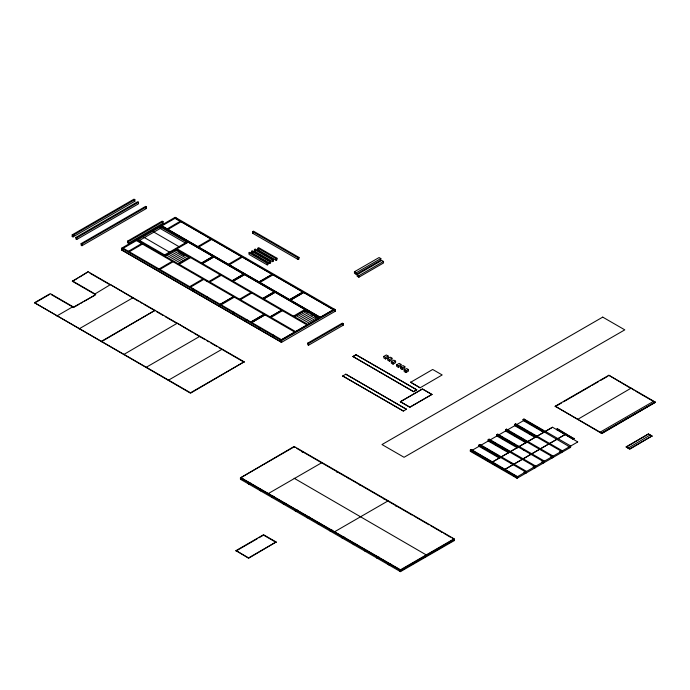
<?xml version="1.0" encoding="UTF-8"?>
<svg xmlns="http://www.w3.org/2000/svg" width="690" height="690" viewBox="0 0 690 690"><rect width="100%" height="100%" fill="white"/><g stroke="black" fill="none" stroke-linecap="round" stroke-linejoin="round"><path stroke-width="1.03" d="M72.2 234.833L133.998 199.151L134.843 199.634L134.843 201.239L73.037 236.92L72.2 236.437L72.2 234.833L73.037 235.316L134.843 199.634M72.2 236.437L74.046 235.376M75.865 237.42L137.672 201.739L138.509 202.222L138.509 203.826L76.711 239.508L75.865 239.025L75.865 237.42L76.711 237.903L138.509 202.222M81.118 243.613L145.659 206.353L146.496 206.836L146.496 208.44L81.963 245.709L81.118 245.217L81.118 243.613L81.963 244.096L146.496 206.836M127.547 241.129L162.193 221.119L163.038 221.602L163.038 223.215L128.383 243.216L127.547 242.733L127.547 241.129L128.383 241.612L163.038 221.602M334.357 310.793L335.193 311.276L281.555 342.344L121.535 249.953L121.535 248.245L175.165 217.281L335.193 309.672L335.193 311.38M176.01 217.764L122.371 248.728L122.371 250.332M139.018 240.724L161.21 227.907M34.5 302.72L50.284 293.612L73.588 307.067L95.66 294.734L72.355 281.279L88.139 271.757L244.148 361.827L190.509 393.205L34.5 302.72L190.509 392.791L244.148 361.827M35.431 302.599L49.352 294.552M72.355 281.279L77.927 278.061M79.781 276.992L88.139 271.757M128.375 251.307L141.614 243.579M180.332 221.231L167.092 228.951L161.926 225.966M129.211 251.79L142.459 244.062M181.168 221.714L167.929 229.434L197.728 246.641L210.968 238.921M51.207 294.552L73.588 307.473L79.109 304.29M80.946 303.229L82.791 302.168M84.629 301.107L94.746 295.268M163.797 255.395L187.551 241.681M164.643 255.956L188.387 242.164M159.011 268.988L172.258 261.269M159.847 269.48L173.095 261.752M178.279 263.83L189.716 257.154M179.098 264.33L190.552 257.637M252.6 231.616L253.437 231.133L298.994 257.43L298.994 259.035L298.158 259.518L252.6 233.22L252.6 231.616L298.158 257.913L298.994 257.43M252.6 233.22L253.437 232.737M201.566 263.002L213.02 256.387M201.566 263.08L213.046 256.456L188.413 242.233M202.403 263.485L213.866 256.87L243.656 274.154L232.202 280.77L243.656 274.077M202.403 263.563L213.866 256.947M189.647 286.678L202.895 278.958M241.604 256.602L228.364 264.33L198.565 247.124L211.813 239.404L241.604 256.68M251.583 251.255L252.419 250.772L270.653 261.294L270.653 262.899L269.816 263.382L251.583 252.859L251.583 251.255L269.816 261.777L270.653 261.294M254.412 249.513L255.257 249.03L273.481 259.552L273.481 261.156L272.645 261.639L254.412 251.117L254.412 249.513L272.645 260.035L273.481 259.552M249.021 252.781L249.858 252.298L268.091 262.821L268.091 264.425L267.246 264.908L249.021 254.386L249.021 252.781L267.246 263.304L268.091 262.821M190.483 287.161L203.731 279.441M257.913 248.193L258.75 247.71L276.983 258.233L276.983 259.837L276.138 260.32L257.913 249.797L257.913 248.193L276.138 258.716L276.983 258.233M254.412 251.117L255.257 250.634M251.583 252.859L252.419 252.376M257.913 249.797L258.75 249.314M101.378 341.748L154.974 310.345L155.017 310.776L143.874 304.342M101.378 341.334L155.017 310.371M193.269 288.696L192.432 289.179L192.432 290.783L193.269 290.3M206.508 281.046L207.354 280.563M218.825 273.939L219.67 273.456M231.141 266.823L231.987 266.34M245.226 258.698L246.063 258.207M208.898 281.529L220.352 274.844M209.734 282.012L221.188 275.327M233.039 281.175L244.502 274.56L274.292 291.844L262.838 298.451L274.292 291.767M233.039 281.253L244.502 274.637M207.354 296.821L206.508 297.304L206.508 298.917M220.283 304.29L233.531 296.648M259 281.943L272.24 274.292M220.283 304.368L233.531 296.717M220.593 304.471L219.756 304.954L219.756 306.558M221.128 304.851L234.367 297.131M239.534 299.219L250.988 292.526M240.37 299.702L251.824 293.017M233.841 312.113L232.996 312.596L232.996 314.209M263.684 298.865L275.137 292.25L304.937 309.525M263.684 298.943L275.137 292.327M247.08 319.763L246.244 320.246L246.244 321.851M250.919 321.98L264.166 314.329L250.919 322.058M289.636 299.624L302.884 291.982M251.764 322.463L265.003 314.821M290.473 300.115L303.721 292.465L333.52 309.741L320.272 317.391L290.473 300.185L303.721 292.543M251.764 322.541L265.003 314.89M281.623 310.215L270.17 316.831L281.623 310.293M271.006 317.391L282.46 310.698M354.436 271.765L379.069 257.543L380.837 258.56L380.837 260.087L356.204 274.31L354.436 273.292L354.436 271.765L356.204 272.783L380.837 258.56M260.328 327.405L259.483 327.888L259.483 329.501M357.11 274.663L381.743 260.44L383.511 261.467L383.511 262.994L358.878 277.216L357.11 276.198L357.11 274.663L358.878 275.69L383.511 261.467M293.474 316.141L304.937 309.456M294.32 316.546L305.774 309.939L305.774 311.544L304.937 311.061M294.32 316.624L304.911 310.509L318.556 318.383L307.956 324.498L176.933 248.78M273.568 335.055L272.731 335.538L272.731 337.143M334.357 309.18L280.718 340.153L280.718 341.757L281.555 341.274M121.535 248.245L281.555 340.636L335.193 309.672M307.706 343.137L342.361 323.136L343.197 323.619L343.197 325.223L308.542 345.233L307.706 344.75L307.706 343.137L308.542 343.629L343.197 323.619M352.935 356.497L356.023 354.712L416.726 389.755L413.629 391.644L352.935 356.497L413.629 391.748L416.726 389.755M352.935 356.601L356.023 354.815L416.726 389.859M342.689 376.059L345.776 374.178L406.479 409.317L345.776 374.178M383.812 356.411L386.331 354.962L388.099 355.98L388.099 357.515L385.581 358.964L383.812 357.946L383.812 356.411L385.581 357.437L388.099 355.98M387.677 358.61L390.195 357.153L391.963 358.179L391.963 359.706L389.445 361.155L387.677 360.137L387.677 358.61L389.445 359.628L391.963 358.179M391.308 361.603L393.826 360.146L395.594 361.163L395.594 362.699L393.076 364.148L391.308 363.13L391.308 361.603L393.076 362.621L395.594 361.163M396.672 364.812L399.191 363.363L400.959 364.38L400.959 365.907L398.44 367.365L396.672 366.347L396.672 364.812L398.44 365.838L400.959 364.38M400.536 367.011L403.055 365.553L404.823 366.58L404.823 368.106L402.305 369.555L400.536 368.538L400.536 367.011L402.305 368.029L404.823 366.58M404.176 370.004L406.686 368.546L408.454 369.564L408.454 371.099L405.936 372.548L404.176 371.531L404.176 370.004L405.936 371.022L408.454 369.564M240.508 477.842L294.138 446.464L454.098 538.821L454.098 540.675L400.467 571.648L240.439 479.257L240.439 477.799L400.467 570.19M262.7 465.026L240.439 477.903L400.467 570.294L454.098 539.226L452.235 538.148M263.373 464.663L294.138 446.87M242.837 478.506L240.991 479.576L240.991 478.679M410.61 382.32L432.69 369.478L442.178 374.955L420.106 387.806L410.61 382.217L420.106 387.806M250.806 483.104L248.961 484.173L248.961 482.819M400.364 401.684L422.444 388.936L431.931 394.421L409.86 407.264L400.364 401.684L409.86 407.16L431.931 394.421M400.364 401.787L422.444 389.039L431.931 394.525M406.479 409.222L403.383 411.102L342.689 375.955L403.383 410.998M273.568 496.248L271.713 497.309L271.713 496.421M274.12 496.559L272.265 497.628L272.265 496.283M285.772 503.295L283.926 504.356L283.926 503.01M297.424 510.022L295.579 511.092L295.579 509.738M236.014 550.611L263.546 534.716L276.121 541.986L248.598 558.279L236.014 550.611L248.598 557.874L276.121 541.986M236.014 551.017L257.12 538.838M258.957 537.777L263.546 535.13L276.121 542.392M309.077 516.75L307.231 517.819L307.231 516.465M320.738 523.477L318.884 524.547L318.884 523.192M543.625 431.845L523.098 419.529L523.977 419.02L570.639 445.956L570.639 447.31L517.008 478.274L470.347 451.338L470.347 449.984L471.227 449.475L517.888 476.876L517.008 477.385L470.347 450.441L471.227 449.932L490.823 461.248M499.551 458.186L479.015 446.327L479.015 444.981L479.904 444.472L526.565 471.408L525.677 472.374M508.746 452.873L488.209 441.022L488.209 439.668L489.098 439.159L535.759 466.104L534.871 467.07M517.414 447.87L496.886 436.011L496.886 434.666L497.766 434.148L544.427 461.093L543.548 462.059M526.091 442.859L505.563 431.009L505.563 429.654L506.443 429.146L553.104 456.081L552.224 457.056M535.285 437.546L514.757 425.696L514.757 424.341L515.637 423.832L562.298 450.777L561.418 451.743M481.767 446.007L479.904 444.929L479.015 445.438L500.483 457.832M503.286 437.796L497.766 434.614L496.886 435.123L518.354 447.517M524.65 429.499L515.637 424.298L514.757 424.807L536.216 437.193M523.098 419.986L523.977 419.477L543.582 430.793M332.39 530.205L330.536 531.274L330.536 529.92M470.347 451.338L515.309 425.376L517.379 426.575M516.172 424.876L523.977 420.374L523.977 419.02M555.2 406.229L608.839 375.257L655.5 402.201L601.861 433.57L555.2 406.229L601.861 433.165L655.5 402.201M555.2 406.634L561.677 402.9M563.523 401.83L590.347 386.348M592.192 385.279L598.67 381.536M600.516 380.475L607.916 376.197M344.043 536.932L342.197 538.002L342.197 536.648M491.841 462.395L552.543 427.248L577.702 441.885M355.143 543.341L353.297 544.41L353.297 543.522M355.695 543.66L353.849 544.729L353.849 543.384M556.589 429.232L557.468 428.723L574.063 438.762L573.183 439.271L556.589 429.232L556.589 429.689L557.468 429.18L563.92 432.906M523.546 450.053L524.434 449.544M510.712 463.275L511.601 462.766M367.356 550.387L365.502 551.457L365.502 550.111M573.183 438.814L574.063 438.305M379.008 557.123L377.154 558.184L377.154 556.839M570.639 446.421L569.759 446.93L523.098 419.529M626.166 418.778L628.021 417.709M390.661 563.851L388.815 564.92L388.815 563.566M240.508 477.428L400.467 569.785L454.098 538.821M401.761 570.259L399.915 571.329L399.915 570.432M403.615 569.19L405.461 568.12M408.238 566.525L410.084 565.455M411.939 564.386L413.784 563.316M423.953 557.442L426.731 555.847M432.276 552.638L434.131 551.569M436.908 549.973L442.454 546.765M448.923 543.03L450.777 541.961M626.192 446.801L648.488 433.932L652.016 435.968L629.72 449.25L626.192 446.801L629.72 448.845L652.016 435.968M626.192 447.215L648.488 433.932M650.247 434.95L627.96 448.233M630.203 388.004L608.839 375.257M633.92 390.143L631.134 388.134L577.495 419.503M635.775 391.221L655.5 402.606M650.247 435.356L652.016 436.382M565.766 433.976L567.611 435.036M569.457 436.097L574.063 438.762M175.165 218.247L333.52 309.672M175.165 218.325L180.332 221.309M181.168 221.792L210.968 238.99M543.962 432.544L523.425 420.684L523.425 419.796M568.224 446.551L570.087 447.629L570.087 446.741M133.998 200.756L134.843 201.239M145.659 207.957L146.496 208.44M526.453 430.543L528.255 431.578M530.058 432.621L531.861 433.665M533.663 434.7L536.363 436.261M342.361 324.74L343.197 325.223M514.757 424.341L561.418 451.286L561.418 452.64L559.547 451.562M519.975 428.076L521.838 429.146M528.368 432.923L530.239 434.001M162.193 222.732L163.038 223.215M161.926 225.897L320.272 317.314M161.063 226.389L319.436 317.797M186.714 242.164L160.227 226.872L160.227 228.476L185.8 243.242M306.42 311.889L308.283 312.967M311.069 314.58L312.932 315.649M314.787 316.719L317.572 318.332M303.143 311.526L316.788 319.401M509.246 431.216L511.109 432.294M512.972 433.372L515.775 434.993M517.638 436.071L524.176 439.841M526.039 440.919L527.91 441.997M505.563 429.654L552.224 456.59L552.224 457.944L550.353 456.866M527.022 442.506L505.563 430.112L506.443 429.146M301.383 312.553L315.02 320.427M513.576 434.993L515.447 436.071M517.31 437.149L520.113 438.771M299.615 313.571L313.251 321.445M297.847 314.588L311.492 322.463M153.094 231.624L179.15 246.77M296.079 315.606L309.724 323.481M505.123 438.857L506.96 439.918M508.806 440.979L511.557 442.575M513.403 443.636L515.24 444.696M517.077 445.757L518.914 446.818M496.886 434.666L543.548 461.601L543.548 462.956L541.684 461.877M502.104 438.392L507.702 441.617M175.234 249.84L188.879 257.715M178.883 252.48L184.454 255.697M173.466 250.858L187.111 258.733M171.707 251.876L185.343 259.751M143.606 237.11L169.654 252.247M169.938 252.894L183.575 260.768M168.17 253.92L181.815 261.795M490.029 440.16L496.559 443.929M498.43 445.007L509.625 451.476M488.209 439.668L534.871 466.613L534.871 467.958L533.008 466.88M509.677 452.519L488.209 440.125L489.098 439.159M489.693 441.238L491.565 442.316M494.359 443.937L496.231 445.016M502.76 448.785L504.632 449.863M166.402 254.938L180.047 262.812M138.155 239.62L164.643 254.912M137.293 240.111L295.639 331.614L307.119 324.99L176.097 249.263L176.097 250.867M136.456 240.603L294.803 332.097L281.555 339.747L123.208 248.245M483.63 447.077L490.159 450.846M492.022 451.924L493.885 453.002M495.748 454.08L498.542 455.693M479.015 444.981L525.677 471.917L525.677 473.271L523.814 472.193M483.302 448.164L485.165 449.242M496.369 455.711L498.232 456.789M470.347 449.984L517.008 476.928L577.702 441.98M471.831 451.553L473.694 452.631M476.497 454.253L478.36 455.331M484.898 459.1L490.495 462.334M492.358 463.413L495.161 465.026M500.759 468.26L503.562 469.873M513.826 475.807L516.62 477.42M121.535 249.849L281.555 342.24M89.993 273.24L109.503 284.496M138.293 301.125L110.426 284.625L94.651 294.147M140.156 302.194L142.011 303.272M156.828 311.828L163.332 315.58M165.186 316.65L176.338 323.084M192.131 332.201L177.27 323.213L123.631 354.591M193.985 333.279L205.128 339.713M206.991 340.782L208.846 341.861M210.709 342.93L217.203 346.682M219.066 347.76L221.852 349.364L168.213 380.328M222.784 349.899L244.148 362.233M72.355 280.865L95.66 294.328M294.078 446.939L294.958 447.448M296.864 448.448L345.25 476.48M345.914 476.764L412.232 515.154M414 516.068L428.982 524.823M430.784 525.763L442.005 532.344M443.843 533.301L450.38 537.182M336.677 471.995L337.557 472.503L337.557 472.038M453.546 539.468L454.098 539.787L400.467 570.751L399.579 569.785M453.546 540.356L454.098 540.675M294.138 478.248L426.575 555.114M240.439 478.36L241.319 478.869L241.319 478.411M248.961 483.285L248.072 482.31M260.613 490.012L259.733 489.038M272.265 496.74L271.386 495.774M283.926 503.467L283.038 502.501M295.579 510.195L294.69 509.229M307.231 516.922L306.351 515.956M318.884 523.65L318.004 522.684M330.536 530.377L329.656 529.411M342.197 537.113L341.309 536.139M353.849 543.841L352.961 542.866M365.502 550.568L364.622 549.602M377.154 557.296L376.274 556.33M388.815 564.023L387.927 563.057M654.836 402.227L601.206 433.191M653.421 401.408L599.791 432.371M561.971 451.424L561.971 452.321M557.468 428.723L557.468 429.18M552.776 456.737L552.776 457.625M552.543 427.248L491.841 462.3L517.008 476.825L517.008 478.274M544.1 461.739L544.1 462.636M536.389 436.83L536.389 437.296M535.423 466.75L535.423 467.639M526.229 472.055L526.229 472.952M517.56 477.066L517.56 477.954M515.637 423.832L515.637 424.298M506.115 429.792L506.115 430.689M497.766 434.148L497.766 434.614M488.761 439.806L488.761 440.703M479.904 444.472L479.904 444.929M471.227 449.475L471.227 449.932M470.899 450.13L470.899 451.018M453.218 538.821L453.218 539.278M441.565 532.085L441.565 532.551M405.936 371.022L405.936 372.548M402.305 368.029L402.305 369.555M400.467 569.785L400.467 571.648M398.44 365.838L398.44 367.365M395.827 505.684L395.827 506.141M393.076 362.621L393.076 364.148M389.445 359.628L389.445 361.155M388.263 563.704L388.263 564.601M387.884 500.992L334.245 531.964M385.581 357.437L385.581 358.964M384.175 498.956L384.175 499.413M376.602 556.977L376.602 557.865M364.95 550.249L364.95 551.138M359.982 484.992L359.982 485.45M358.878 275.69L358.878 277.216M356.204 272.783L356.204 274.31M348.329 478.256L348.329 478.722M341.645 536.794L341.645 537.683M329.984 530.067L329.984 530.955M321.669 462.766L268.031 493.73M318.332 523.331L318.332 524.227M308.542 343.629L308.542 345.233M306.679 516.603L306.679 517.5M302.599 451.855L302.599 452.312M301.711 451.346L301.711 451.803M298.158 257.913L298.158 259.518M295.027 509.875L295.027 510.773M294.138 446.464L294.078 447.396M283.374 503.148L283.374 504.036M281.555 340.636L281.555 342.344M276.138 258.716L276.138 260.32M272.645 260.035L272.645 261.639M269.816 261.777L269.816 263.382M267.246 263.304L267.246 264.908M260.613 489.555L260.613 490.901M260.061 489.693L260.061 490.581M248.409 482.966L248.409 483.854M199.557 336.496L145.926 367.46M132.721 297.907L79.083 328.871M128.383 241.612L128.383 243.216M81.963 244.096L81.963 245.709M76.711 237.903L76.711 239.508M73.037 235.316L73.037 236.92M72.579 306.895L56.796 316.003M242.449 257.085L229.201 264.813L259 282.012L272.24 274.37L242.449 257.163M273.085 274.775L259.837 282.503L289.636 299.702L302.884 292.06L273.085 274.853M602.724 317.115L381.993 444.55L404.064 457.289L624.795 329.855L602.724 317.115M565.127 434.519L504.425 469.666L565.127 434.519"/></g></svg>
